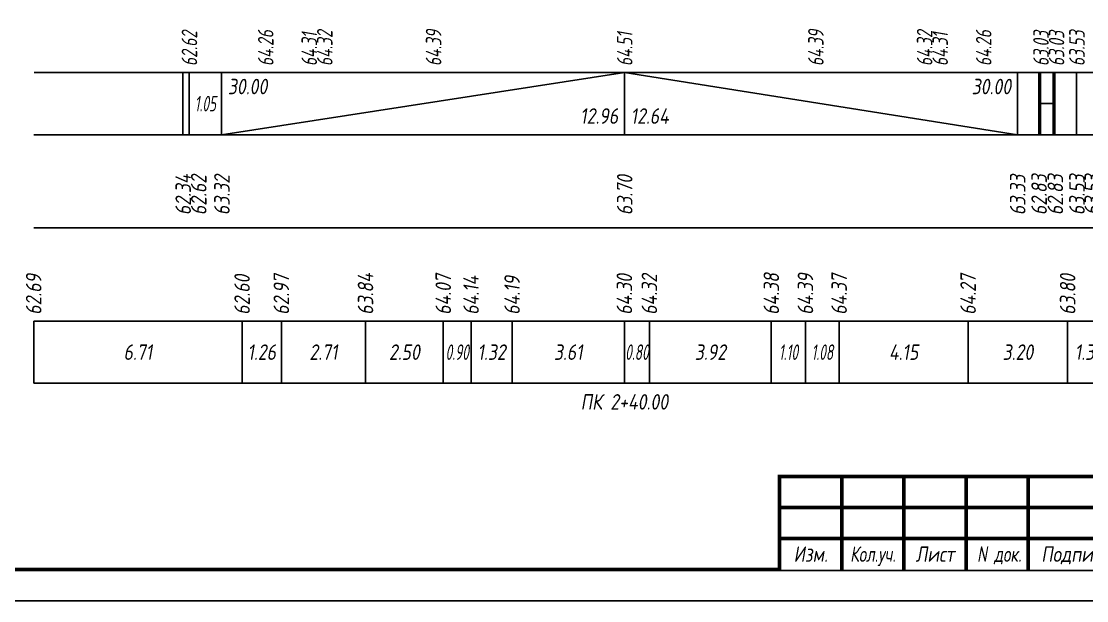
# Model space of a CAD drawing. Extents: x -717 to 1451, y -133302 to 233.
# Drawn here: x 78 to 249.3, y -3748.4 to -3655.2 of the extents above; entities that cross this region are included whole.
import ezdxf
from ezdxf.enums import TextEntityAlignment as Align

# ---------------------------------------------------------------- set-up
doc = ezdxf.new("R2010")
doc.units = 0
for name, color, linetype in [('Зарамочное оформление', 7, 'Continuous'), ('Код_510', 7, 'Continuous'), ('Код_514', 1, 'Continuous'), ('Код_516', 1, 'Continuous'), ('Подписи поперечников', 7, 'Continuous'), ('Таблица', 7, 'Continuous')]:
    doc.layers.add(name, color=color, linetype=linetype)
doc.styles.add('М', font='romand.shx', dxfattribs={"width": 0.8, "oblique": 10, "height": 2.5})

# ---------------------------------------------------------------- blocks, each defined once
blk = doc.blocks.new('Штамп')
at = {"linetype": 'Continuous'}
blk.add_wipeout([(199.95, -411.25), (384.95, -411.25), (384.95, -426.25), (199.95, -426.25)], dxfattribs=at).dxf.layer = 'Зарамочное оформление'
at = {"layer": 'Зарамочное оформление', "linetype": 'Continuous', "lineweight": -3, "const_width": 0.6, "flags": 128}
for points in [[(199.95, -426.25), (199.95, -411.25), (384.95, -411.25)], [(209.95, -411.25), (209.95, -426.25)], [(219.95, -411.25), (219.95, -426.25)], [(229.95, -411.25), (229.95, -426.25)], [(239.95, -411.25), (239.95, -426.25)], [(199.95, -416.25), (264.95, -416.25)], [(199.95, -421.25), (264.95, -421.25)]]:
    blk.add_lwpolyline(points, dxfattribs=at)
at = {"layer": 'Зарамочное оформление', "linetype": 'Continuous', "style": 'М', "oblique": 10}
for s, width, p in [('Изм.', 0.8, (204.95, -423.75)), ('Кол.уч.', 0.7, (214.95, -423.75)), ('Лист', 0.8, (224.95, -423.75)), ('N док.', 0.7, (235.28, -423.75)), ('Подпись', 0.8, (247.45, -423.75))]:
    blk.add_text(s, height=2.5, dxfattribs=dict(at, width=width)).set_placement(p, align=Align.MIDDLE_CENTER)
blk = doc.blocks.new('шифр')
blk.add_blockref('Штамп', (0, -3377))

msp = doc.modelspace()

# ---------------------------------------------------------------- linework, layer by layer
at = {"flags": 128}
msp.add_lwpolyline([(-30.054, -3748.421), (389.946, -3748.421), (389.946, -3451.421), (-30.054, -3451.421)], close=True, dxfattribs=at)
at = {"const_width": 0.6, "flags": 128}
msp.add_lwpolyline([(-10.054, -3743.421), (384.946, -3743.421), (384.946, -3456.421), (-10.054, -3456.421)], close=True, dxfattribs=at)
at = {"layer": 'Код_510'}
for p, q in [((79.946, -3713.421), (79.946, -3703.421)), ((113.474, -3713.421), (113.474, -3703.421)), ((119.792, -3713.421), (119.792, -3703.421)), ((133.333, -3713.421), (133.333, -3703.421)), ((145.839, -3713.421), (145.839, -3703.421)), ((150.315, -3713.421), (150.315, -3703.421)), ((156.91, -3713.421), (156.91, -3703.421)), ((174.975, -3713.421), (174.975, -3703.421)), ((178.998, -3713.421), (178.998, -3703.421)), ((198.614, -3713.421), (198.614, -3703.421)), ((204.102, -3713.421), (204.102, -3703.421)), ((209.526, -3713.421), (209.526, -3703.421)), ((230.272, -3713.421), (230.272, -3703.421)), ((246.284, -3713.421), (246.284, -3703.421))]:
    msp.add_line(p, q, dxfattribs=at)
at = {"layer": 'Код_516'}
for p, q in [((103.946, -3673.421), (103.946, -3663.421)), ((104.946, -3673.421), (104.946, -3663.421)), ((104.946, -3673.421), (104.946, -3663.421)), ((110.177, -3673.421), (110.177, -3663.421)), ((110.177, -3673.421), (174.975, -3663.421)), ((174.975, -3673.421), (174.975, -3663.421)), ((174.975, -3663.421), (238.193, -3673.421)), ((238.193, -3673.421), (238.193, -3663.421)), ((238.193, -3673.421), (238.193, -3663.421)), ((241.64, -3673.421), (241.64, -3663.421)), ((241.943, -3673.421), (241.943, -3663.421)), ((243.943, -3673.421), (243.943, -3663.421)), ((244.246, -3673.421), (244.246, -3663.421)), ((247.693, -3673.421), (247.693, -3663.421)), ((247.693, -3673.421), (247.693, -3663.421)), ((247.731, -3673.421), (247.731, -3663.421)), ((241.64, -3668.421), (241.943, -3668.421)), ((241.943, -3668.421), (243.943, -3668.421)), ((243.943, -3668.421), (244.246, -3668.421))]:
    msp.add_line(p, q, dxfattribs=at)
at = {"layer": 'Таблица'}
for p, q in [((80, -3663.421), (272.785, -3663.421)), ((79.946, -3673.421), (272.731, -3673.421)), ((79.946, -3688.421), (272.731, -3688.421)), ((79.946, -3703.421), (272.731, -3703.421)), ((79.946, -3713.421), (272.731, -3713.421))]:
    msp.add_line(p, q, dxfattribs=at)

# ---------------------------------------------------------------- texts
at = {"layer": 'Код_510', "style": 'М', "oblique": 10, "width": 0.8}
for s, p in [('62.69', (79.946, -3702.421)), ('62.60', (113.474, -3702.421)), ('62.97', (119.792, -3702.421)), ('63.84', (133.333, -3702.421)), ('64.07', (145.839, -3702.421)), ('64.14', (150.315, -3702.421)), ('64.19', (156.91, -3702.421)), ('64.30', (174.975, -3702.421)), ('64.32', (178.998, -3702.421)), ('64.38', (198.614, -3702.421)), ('64.39', (204.102, -3702.421)), ('64.37', (209.526, -3702.421)), ('64.27', (230.272, -3702.421)), ('63.80', (246.284, -3702.421))]:
    msp.add_text(s, height=2.5, rotation=90, dxfattribs=at).set_placement(p, align=Align.MIDDLE_LEFT)
at = {"layer": 'Код_510', "style": 'М', "oblique": 10}
for s, width, p in [('6.71', 0.8, (96.71, -3708.421)), ('1.26', 0.8, (116.633, -3708.421)), ('2.71', 0.8, (126.562, -3708.421)), ('2.50', 0.8, (139.586, -3708.421)), ('0.90', 0.6, (148.077, -3708.421)), ('1.32', 0.8, (153.613, -3708.421)), ('3.61', 0.8, (165.943, -3708.421)), ('0.80', 0.6, (176.987, -3708.421)), ('3.92', 0.8, (188.806, -3708.421)), ('1.10', 0.6, (201.358, -3708.421)), ('1.08', 0.6, (206.814, -3708.421)), ('4.15', 0.8, (219.899, -3708.421)), ('3.20', 0.8, (238.278, -3708.421)), ('1.39', 0.8, (249.749, -3708.421))]:
    msp.add_text(s, height=2.5, dxfattribs=dict(at, width=width)).set_placement(p, align=Align.MIDDLE_CENTER)
at = {"layer": 'Код_514', "style": 'М', "oblique": 10, "width": 0.7}
for s, p in [('62.62', (105, -3662.382)), ('64.26', (117.28, -3662.382)), ('64.31', (124.28, -3662.382)), ('64.32', (126.78, -3662.382)), ('64.39', (144.28, -3662.382)), ('64.51', (175.03, -3662.382)), ('64.39', (205.78, -3662.382)), ('64.32', (223.28, -3662.382)), ('64.31', (225.78, -3662.382)), ('64.26', (232.78, -3662.382)), ('63.03', (241.997, -3662.382)), ('63.03', (244.497, -3662.382)), ('63.53', (247.785, -3662.382))]:
    msp.add_text(s, height=2.5, rotation=90, dxfattribs=at).set_placement(p, align=Align.MIDDLE_LEFT)
at = {"layer": 'Код_516', "style": 'М', "oblique": 10, "width": 0.8}
msp.add_text('30.00', height=2.5, dxfattribs=at).set_placement((111.177, -3664.421), align=Align.TOP_LEFT)
msp.add_text('30.00', height=2.5, dxfattribs=at).set_placement((237.193, -3664.421), align=Align.TOP_RIGHT)
at = {"layer": 'Код_516', "style": 'М', "oblique": 10, "width": 0.6}
msp.add_text('1.05', height=2.5, dxfattribs=at).set_placement((107.561, -3668.421), align=Align.MIDDLE_CENTER)
at = {"layer": 'Код_516', "style": 'М', "oblique": 10, "width": 0.8}
msp.add_text('12.96', height=2.5, dxfattribs=at).set_placement((173.975, -3672.421), align=Align.BOTTOM_RIGHT)
msp.add_text('12.64', height=2.5, dxfattribs=at).set_placement((175.975, -3672.421), align=Align.BOTTOM_LEFT)
for s, p in [('62.34', (104, -3686.371)), ('62.62', (106.5, -3686.371)), ('63.32', (110.231, -3686.371)), ('63.33', (238.247, -3686.371)), ('62.83', (241.694, -3686.371)), ('62.83', (244.3, -3686.371)), ('63.53', (247.785, -3686.371)), ('63.53', (250.247, -3686.371)), ('63.70', (175.03, -3686.371))]:
    msp.add_text(s, height=2.5, rotation=90, dxfattribs=at).set_placement(p, align=Align.MIDDLE_LEFT)
at = {"layer": 'Подписи поперечников', "style": 'М', "oblique": 10, "width": 0.8}
msp.add_text('ПК 2+40.00', height=2.5, dxfattribs=at).set_placement((174.975, -3718.421), align=Align.BOTTOM_CENTER)

# ---------------------------------------------------------------- next in the draw order: block references
msp.add_blockref('шифр', (0, 59.829))

doc.saveas('drawing.dxf')
